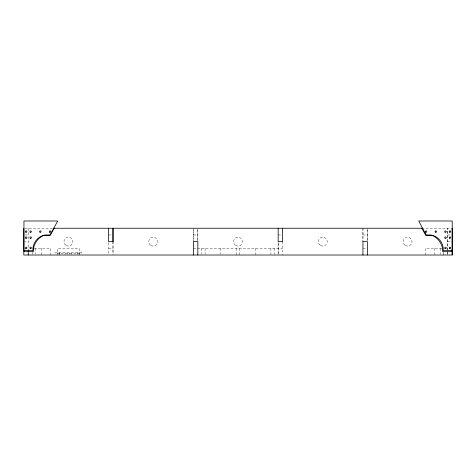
<?xml version="1.0" encoding="UTF-8"?>
<svg xmlns="http://www.w3.org/2000/svg" width="476" height="476" viewBox="0 0 476 476"><rect width="100%" height="100%" fill="white"/><g stroke="black" fill="none" stroke-linecap="round" stroke-linejoin="round"><path stroke-width="0.36" stroke-dasharray="2.38 1.78" d="M193.375 240.886L193.375 228.986M197.837 240.886L197.837 228.986M278.162 254.309L278.162 243.034M362.95 228.242L362.95 241.63L362.95 228.986M367.412 240.886L367.412 228.242M447.737 254.345L447.737 228.242L447.737 255.017M25.073 228.242L52.652 228.242M421.867 228.242L452.2 228.242M25.139 234.954L28.262 234.954M108.587 234.954L113.05 234.954M193.375 234.954L197.837 234.954M278.162 234.954L282.625 234.954M362.95 234.954L367.412 234.954M447.737 234.954L450.861 234.954M23.8 241.63L28.262 241.63M447.737 241.63L452.2 241.63M34.212 248.323L50.575 248.323L50.575 255.017M108.587 248.305L113.05 248.305M193.375 248.305L282.625 248.305M362.95 248.305L367.412 248.305M441.787 248.323L425.425 248.323L425.425 255.017M443.84 254.273L443.84 252.042L443.834 255.017M440.484 248.323L440.484 254.273M434.35 248.323L434.35 255.017M367.412 228.986L367.412 241.142M282.625 241.63L282.625 255.017M278.162 242.683L278.162 255.017M274.265 248.323L274.265 254.273M270.909 248.323L270.909 254.273M255.85 248.323L255.85 255.017M239.672 248.323L239.672 255.017M236.328 248.323L236.328 255.017M220.15 248.323L220.15 254.273M205.091 248.323L205.091 254.273M201.735 248.323L201.735 254.273M197.837 228.944L197.837 241.142M193.375 228.242L193.375 241.142M113.05 241.63L113.05 254.309M112.955 241.63L112.955 254.273M108.587 242.683L108.587 254.309M79.581 255.017L79.581 248.769L57.269 248.769L57.269 255.017M78.956 252.691L78.956 253.226M77.529 252.691L77.529 253.226M77.35 253.226L77.35 254.339M71.763 253.226L71.769 254.339M69.55 253.226L69.538 254.339M67.306 253.226L67.306 254.339M65.075 253.226L65.075 254.339M59.5 253.226L59.5 254.339M59.322 252.691L59.322 253.226M59.232 253.226L59.232 255.017M57.893 252.691L57.893 253.226M41.65 248.323L41.65 255.017M35.516 248.323L35.516 254.273M32.16 252.042L32.166 255.017M28.262 228.242L28.262 250.233M81.812 252.691L55.037 252.691L55.037 253.226L81.812 253.226L81.812 252.691M66.194 245.491A4.462 4.462 0 0 0 72.888 241.63A4.462 4.462 0 0 0 66.194 237.762A4.462 4.462 0 0 0 66.194 245.491M150.969 245.485A4.462 4.462 0 0 0 157.675 241.635A4.462 4.462 0 0 0 150.993 237.756A4.462 4.462 0 0 0 150.969 245.485M235.769 245.491A4.462 4.462 0 0 0 242.462 241.63A4.462 4.462 0 0 0 235.769 237.762A4.462 4.462 0 0 0 235.769 245.491M320.556 245.491A4.462 4.462 0 0 0 327.25 241.63A4.462 4.462 0 0 0 320.556 237.762A4.462 4.462 0 0 0 320.556 245.491M405.344 245.491A4.462 4.462 0 0 0 412.037 241.63A4.462 4.462 0 0 0 405.344 237.762A4.462 4.462 0 0 0 405.344 245.491"/><path stroke-width="0.71" d="M23.8 228.242L23.8 255.017L452.2 255.017L452.2 228.242M54.133 228.242L50.123 235.507L43.197 235.602A17.576 17.576 0 0 0 33.284 251.667L23.8 251.667M53.276 228.242L422.724 228.242M452.2 250.554L443.275 250.554A14.857 14.857 0 0 0 430.59 234.954L426.127 234.954L418.731 220.983L452.2 220.983L452.2 255.017M452.2 251.667L442.716 251.667A17.576 17.576 0 0 0 432.803 235.602L425.877 235.507L421.867 228.242M451.486 250.007L451.486 251.667M367.412 255.017L367.412 241.63L362.95 241.63L362.95 255.017M282.625 228.242L282.625 241.63L278.162 241.63L278.162 228.242M197.837 255.017L197.837 241.63L193.375 241.63L193.375 255.017M113.05 228.242L113.05 241.63L108.587 241.63L108.587 228.242M112.955 228.242L112.955 241.63M28.262 250.233L28.262 255.017M24.514 250.233L24.514 251.667M57.423 221.542L50.028 234.954L45.565 234.954A14.857 14.857 0 0 0 32.88 250.554L23.955 250.554L23.955 220.983L57.423 220.983L57.423 221.548M445 232.098A0.714 0.714 0 0 0 446.196 231.782A0.714 0.714 0 0 0 445.322 230.908A0.714 0.714 0 0 0 445 232.098M445 248.377A0.714 0.714 0 0 0 446.196 248.061A0.714 0.714 0 0 0 445.322 247.187A0.714 0.714 0 0 0 445 248.377M445 238.131A0.714 0.714 0 0 0 446.196 237.816A0.714 0.714 0 0 0 445.322 236.941A0.714 0.714 0 0 0 445 238.131M425.621 232.098A0.714 0.714 0 0 0 426.817 231.782A0.714 0.714 0 0 0 425.943 230.908A0.714 0.714 0 0 0 425.621 232.098M435.308 232.098A0.714 0.714 0 0 0 436.504 231.782A0.714 0.714 0 0 0 435.629 230.908A0.714 0.714 0 0 0 435.308 232.098M449.463 238.131A0.714 0.714 0 0 0 450.659 237.816A0.714 0.714 0 0 0 449.784 236.941A0.714 0.714 0 0 0 449.463 238.131M449.463 248.377A0.714 0.714 0 0 0 450.659 248.061A0.714 0.714 0 0 0 449.784 247.187A0.714 0.714 0 0 0 449.463 248.377M449.463 232.098A0.714 0.714 0 0 0 450.659 231.782A0.714 0.714 0 0 0 449.784 230.908A0.714 0.714 0 0 0 449.463 232.098M49.671 232.211A0.714 0.714 0 0 0 50.742 231.598A0.714 0.714 0 0 0 49.671 230.979A0.714 0.714 0 0 0 49.671 232.211M30.291 232.211A0.714 0.714 0 0 0 31.362 231.598A0.714 0.714 0 0 0 30.291 230.979A0.714 0.714 0 0 0 30.291 232.211M25.829 232.211A0.714 0.714 0 0 0 26.9 231.598A0.714 0.714 0 0 0 25.829 230.979A0.714 0.714 0 0 0 25.829 232.211M39.984 232.211A0.714 0.714 0 0 0 41.055 231.598A0.714 0.714 0 0 0 39.984 230.979A0.714 0.714 0 0 0 39.984 232.211M25.829 238.244A0.714 0.714 0 0 0 26.9 237.631A0.714 0.714 0 0 0 25.829 237.012A0.714 0.714 0 0 0 25.829 238.244M30.291 238.244A0.714 0.714 0 0 0 31.362 237.631A0.714 0.714 0 0 0 30.291 237.012A0.714 0.714 0 0 0 30.291 238.244M25.829 248.49A0.714 0.714 0 0 0 26.9 247.877A0.714 0.714 0 0 0 25.829 247.258A0.714 0.714 0 0 0 25.829 248.49M30.291 248.49A0.714 0.714 0 0 0 31.362 247.877A0.714 0.714 0 0 0 30.291 247.258A0.714 0.714 0 0 0 30.291 248.49"/></g></svg>
